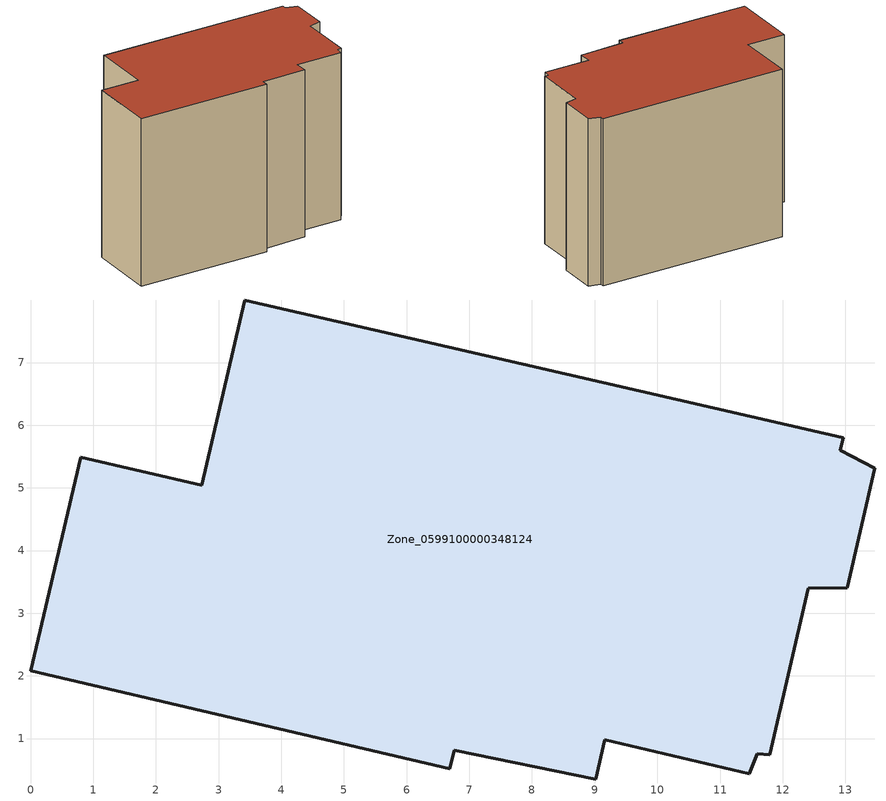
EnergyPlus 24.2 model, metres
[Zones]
Zone_0599100000348124
 floor ground (C_G): 11.6,0.76 11.47,0.44 9.16,0.98 9.01,0.35 6.76,0.81 6.69,0.52 0,2.08 0.8,5.49 2.73,5.04 3.41,8 12.97,5.8 12.92,5.6 13.47,5.31 13.03,3.41 12.41,3.4 11.79,0.74 z0
 wall outside (C_F): 2.73,5.04 0.8,5.49 0,2.08 6.69,0.52 6.76,0.81 9.01,0.35 9.16,0.98 11.47,0.44 11.6,0.76 11.79,0.74 12.41,3.4 13.03,3.41 13.47,5.31 12.92,5.6 12.97,5.8 3.41,8 2.73,5.04 z0:8.71
 roof outside (C_R): 11.6,0.76 11.79,0.74 12.41,3.4 13.03,3.41 13.47,5.31 12.92,5.6 12.97,5.8 3.41,8 2.73,5.04 0.8,5.49 0,2.08 6.69,0.52 6.76,0.81 9.01,0.35 9.16,0.98 11.47,0.44 z8.71
[BUILDING]
Pand.0599100000348124: North Axis=0; Terrain=City; Loads Convergence Tolerance Value=0.04; Temperature Convergence Tolerance Value=0.4; Solar Distribution=FullExterior; Maximum Number of Warmup Days=25; Minimum Number of Warmup Days=1
[Site:Location]
Rotterdam.The.Hague.AP_ZH_NLD Design_Conditions: Latitude=51.96; Longitude=4.45; Time Zone=1; Elevation=-4.5
[SITE:GROUNDTEMPERATURE:BUILDINGSURFACE]
18, 18, 18, 18, 18, 18, 18, 18, 18, 18, 18, 18
[MATERIAL] Thermal Absorptance=0.9; Solar Absorptance=0.7; Visible Absorptance=0.7
Name | Roughness | Thickness | Conductivity | Density | Specific Heat
G.TC.1992-2005 | MediumSmooth | 0.15 | 0.06 | 540 | 1210
F.TC.1992-2005 | Rough | 0.3 | 0.12 | 1920 | 840
R.TC.1992-2005 | MediumRough | 0.2 | 0.08 | 1500 | 1000
[CONSTRUCTION]
C_G: G.TC.1992-2005
C_F: F.TC.1992-2005
C_R: R.TC.1992-2005
[ZONE]
Zone_0599100000348124: Type=1; Multiplier=1; Ceiling Height=Autocalculate; Volume=Autocalculate; Floor Area=autocalculate; Part of Total Floor Area=Yes
[ZONEINFILTRATION:DESIGNFLOWRATE]
Infil_Zone_0599100000348124: Zone or ZoneList or Space or SpaceList=Zone_0599100000348124; Schedule=AlwaysOn; Design Flow Rate Calculation Method=Flow/Area; Flow Rate per Floor Area=0.0015; Constant Term Coefficient=1; Temperature Term Coefficient=0; Velocity Term Coefficient=0; Velocity Squared Term Coefficient=0
[HVACTEMPLATE:ZONE:IDEALLOADSAIRSYSTEM]
Zone_0599100000348124: Maximum Heating Supply Air Temperature=50; Minimum Cooling Supply Air Temperature=13; Maximum Heating Supply Air Humidity Ratio=0.0156; Minimum Cooling Supply Air Humidity Ratio=0.0077; Heating Limit=NoLimit; Cooling Limit=NoLimit; Dehumidification Control Type=ConstantSensibleHeatRatio; Cooling Sensible Heat Ratio=0.7; Dehumidification Setpoint=60; Humidification Control Type=None; Humidification Setpoint=30; Outdoor Air Method=None; Outdoor Air Flow Rate per Person=0.00944; Outdoor Air Flow Rate per Zone Floor Area=0; Outdoor Air Flow Rate per Zone=0; Demand Controlled Ventilation Type=None; Outdoor Air Economizer Type=NoEconomizer; Heat Recovery Type=None; Sensible Heat Recovery Effectiveness=0.7; Latent Heat Recovery Effectiveness=0.65
[ZONECONTROL:THERMOSTAT]
ThermostatControl_Zone_0599100000348124: Zone or ZoneList=Zone_0599100000348124; Control Type Schedule=DualSetpointControlType; Control 1=Thermostat_Zone_0599100000348124; Temperature Difference Between Cutout And Setpoint=0
[THERMOSTATSETPOINT:DUALSETPOINT]
Thermostat_Zone_0599100000348124: Heating Setpoint Temperature Schedule=HeatingSetpoint_Zone_0599100000348124; Cooling Setpoint Temperature Schedule=CoolingSetpoint_Zone_0599100000348124
[SCHEDULE:COMPACT]
HeatingSetpoint_Zone_0599100000348124: Through: 12/31, For: AllDays, Until: 24:00, 21
CoolingSetpoint_Zone_0599100000348124: Through: 12/31, For: AllDays, Until: 24:00, 24
DualSetpointControlType: Through: 12/31, For: AllDays, Until: 24:00, 4
AlwaysOn: Through: 12/31, For: AllDays, Until: 24:00, 1
